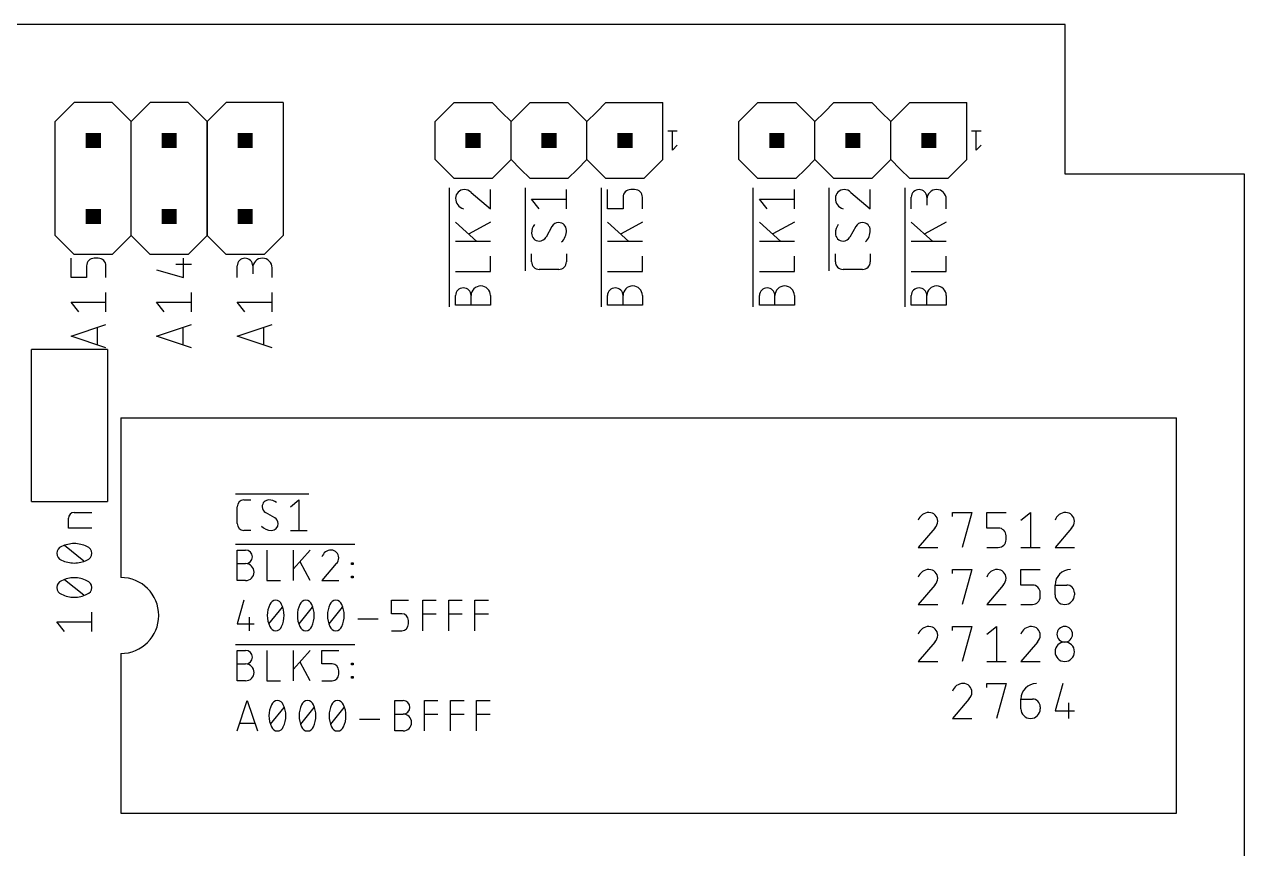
# Model space of a CAD drawing. Extents: x 0 to 102, y 0 to 103.
# Drawn here: x 61.2 to 102, y 47.45 to 75 of the extents above; entities that cross this region are included whole.
import ezdxf

# ---------------------------------------------------------------- set-up
doc = ezdxf.new("R2010")
doc.units = 0
for name, color, linetype in [('20', 30, 'CONTINUOUS'), ('21', 253, 'CONTINUOUS'), ('51', 253, 'CONTINUOUS')]:
    doc.layers.add(name, color=color, linetype=linetype)

# ---------------------------------------------------------------- blocks, each defined once
blk = doc.blocks.new('RECT')
blk.add_solid([(-0.5, -0.5), (0.5, -0.5), (-0.5, 0.5), (0.5, 0.5)])

msp = doc.modelspace()

# ---------------------------------------------------------------- linework, layer by layer
at = {"layer": '20'}
for p, q in [((96, 75), (6, 75)), ((96, 70), (96, 75)), ((102, 70), (96, 70)), ((102, 11), (102, 70))]:
    msp.add_line(p, q, dxfattribs=at)
at = {"layer": '21'}
for p, q in [((62.865, 72.39), (62.23, 71.755)), ((64.135, 72.39), (62.865, 72.39)), ((64.77, 71.755), (64.135, 72.39)), ((65.405, 72.39), (64.77, 71.755)), ((66.675, 72.39), (65.405, 72.39)), ((67.31, 71.755), (66.675, 72.39)), ((67.945, 72.39), (67.31, 71.755)), ((69.215, 72.39), (67.945, 72.39)), ((69.85, 72.39), (69.215, 72.39)), ((69.85, 72.39), (69.85, 69.85)), ((74.93, 71.755), (75.565, 72.39)), ((75.565, 72.39), (76.835, 72.39)), ((76.835, 72.39), (77.1525, 72.0725)), ((77.7875, 72.0725), (78.105, 72.39)), ((78.105, 72.39), (79.375, 72.39)), ((79.375, 72.39), (79.6925, 72.0725)), ((80.3275, 72.0725), (80.645, 72.39)), ((80.645, 72.39), (82.55, 72.39)), ((82.55, 71.755), (82.55, 72.39)), ((85.09, 71.755), (85.725, 72.39)), ((85.725, 72.39), (86.995, 72.39)), ((86.995, 72.39), (87.3125, 72.0725)), ((87.9475, 72.0725), (88.265, 72.39)), ((88.265, 72.39), (89.535, 72.39)), ((89.535, 72.39), (89.8525, 72.0725)), ((90.4875, 72.0725), (90.805, 72.39)), ((90.805, 72.39), (92.71, 72.39)), ((92.71, 71.755), (92.71, 72.39)), ((62.23, 69.215), (62.23, 71.755)), ((64.77, 69.215), (64.77, 71.755)), ((67.31, 69.85), (67.31, 71.755)), ((67.31, 71.755), (67.31, 69.85)), ((74.93, 70.485), (74.93, 71.755)), ((82.55, 70.485), (82.55, 71.755)), ((83.0263, 71.4375), (82.7088, 71.4375)), ((82.8675, 70.8025), (82.8675, 71.4375)), ((85.09, 70.485), (85.09, 71.755)), ((92.71, 70.485), (92.71, 71.755)), ((93.1863, 71.4375), (92.8688, 71.4375)), ((93.0275, 70.8025), (93.0275, 71.4375)), ((83.0263, 70.9613), (82.8675, 70.8025)), ((93.1863, 70.9613), (93.0275, 70.8025)), ((75.565, 69.85), (74.93, 70.485)), ((81.915, 69.85), (82.55, 70.485)), ((85.725, 69.85), (85.09, 70.485)), ((92.075, 69.85), (92.71, 70.485)), ((67.31, 67.945), (67.31, 69.85)), ((67.31, 69.85), (67.31, 67.945)), ((69.85, 69.85), (69.85, 67.945)), ((76.835, 69.85), (75.565, 69.85)), ((77.1525, 70.1675), (76.835, 69.85)), ((78.105, 69.85), (77.7875, 70.1675)), ((79.375, 69.85), (78.105, 69.85)), ((79.375, 69.85), (78.105, 69.85)), ((79.6925, 70.1675), (79.375, 69.85)), ((80.645, 69.85), (80.3275, 70.1675)), ((81.915, 69.85), (80.645, 69.85)), ((86.995, 69.85), (85.725, 69.85)), ((87.3125, 70.1675), (86.995, 69.85)), ((88.265, 69.85), (87.9475, 70.1675)), ((89.535, 69.85), (88.265, 69.85)), ((89.535, 69.85), (88.265, 69.85)), ((89.8525, 70.1675), (89.535, 69.85)), ((90.805, 69.85), (90.4875, 70.1675)), ((92.075, 69.85), (90.805, 69.85)), ((75.4126, 65.5602), (75.4126, 69.5325)), ((76.1351, 69.3843), (76.7842, 68.8326)), ((76.7842, 68.8326), (76.7842, 69.4817)), ((77.9526, 66.7592), (77.9526, 69.5325)), ((79.3242, 68.8326), (79.3242, 69.4817)), ((80.4926, 65.5602), (80.4926, 69.5325)), ((80.6958, 68.8326), (80.6958, 69.4817)), ((81.6046, 69.4817), (81.4747, 69.4817)), ((85.5726, 65.5602), (85.5726, 69.5325)), ((86.9442, 68.8326), (86.9442, 69.4817)), ((88.1126, 66.7592), (88.1126, 69.5325)), ((88.8351, 69.3843), (89.4842, 68.8326)), ((89.4842, 68.8326), (89.4842, 69.4817)), ((90.6526, 65.5602), (90.6526, 69.5325)), ((62.23, 67.945), (62.23, 69.215)), ((64.77, 67.945), (64.77, 69.215)), ((78.4154, 68.8326), (78.1558, 69.1571)), ((78.1558, 69.1571), (79.3242, 69.1571)), ((81.2151, 69.2221), (81.2151, 68.8326)), ((81.8642, 68.8326), (81.8642, 69.2221)), ((86.0354, 68.8326), (85.7758, 69.1571)), ((85.7758, 69.1571), (86.9442, 69.1571)), ((90.8558, 68.8326), (90.8558, 69.2221)), ((91.3751, 69.2221), (91.3751, 68.9624)), ((92.0242, 68.8326), (92.0242, 69.1571)), ((81.2151, 68.8326), (80.6958, 68.8326)), ((75.6158, 68.3937), (76.3298, 67.7446)), ((76.7842, 68.3937), (76.0702, 68.0043)), ((78.8374, 68.247), (78.6426, 67.89)), ((80.6958, 68.3937), (81.4098, 67.7446)), ((81.8642, 68.3937), (81.1502, 68.0043)), ((85.7758, 68.3937), (86.4898, 67.7446)), ((86.9442, 68.3937), (86.2302, 68.0043)), ((88.9974, 68.247), (88.8026, 67.89)), ((90.8558, 68.3937), (91.5698, 67.7446)), ((92.0242, 68.3937), (91.3102, 68.0043)), ((62.865, 67.31), (62.23, 67.945)), ((64.77, 67.945), (64.135, 67.31)), ((65.405, 67.31), (64.77, 67.945)), ((67.31, 67.945), (66.675, 67.31)), ((67.945, 67.31), (67.31, 67.945)), ((69.85, 67.945), (69.215, 67.31)), ((76.7842, 67.7446), (75.6158, 67.7446)), ((81.8642, 67.7446), (80.6958, 67.7446)), ((86.9442, 67.7446), (85.7758, 67.7446)), ((92.0242, 67.7446), (90.8558, 67.7446)), ((78.1558, 67.0696), (78.1558, 67.3293)), ((79.3242, 67.3293), (79.3242, 67.0696)), ((88.3158, 67.0696), (88.3158, 67.3293)), ((89.4842, 67.3293), (89.4842, 67.0696)), ((62.757, 66.5367), (62.757, 67.1858)), ((64.135, 67.31), (62.865, 67.31)), ((63.2763, 66.9262), (63.2763, 66.5367)), ((63.6658, 67.1858), (63.536, 67.1858)), ((63.9255, 66.5367), (63.9255, 66.9262)), ((66.675, 67.31), (65.405, 67.31)), ((66.2637, 66.9911), (66.7829, 66.9911)), ((66.5233, 66.5367), (66.5233, 67.1858)), ((69.215, 67.31), (67.945, 67.31)), ((68.3133, 66.5367), (68.3133, 66.9262)), ((68.8326, 66.9262), (68.8326, 66.6665)), ((76.7842, 66.7394), (76.7842, 67.2586)), ((81.8642, 66.7394), (81.8642, 67.2586)), ((86.9442, 66.7394), (86.9442, 67.2586)), ((92.0242, 66.7394), (92.0242, 67.2586)), ((63.2763, 66.5367), (62.757, 66.5367)), ((65.6146, 66.7964), (66.5233, 66.5367)), ((69.4817, 66.5367), (69.4817, 66.8613)), ((75.6158, 66.7394), (76.7842, 66.7394)), ((79.0646, 66.81), (78.4154, 66.81)), ((80.6958, 66.7394), (81.8642, 66.7394)), ((85.7758, 66.7394), (86.9442, 66.7394)), ((89.2246, 66.81), (88.5754, 66.81)), ((90.8558, 66.7394), (92.0242, 66.7394)), ((63.0167, 65.3937), (62.757, 65.7183)), ((62.757, 65.7183), (63.9255, 65.7183)), ((63.9255, 65.3937), (63.9255, 66.0428)), ((65.8742, 65.3937), (65.6146, 65.7183)), ((65.6146, 65.7183), (66.7829, 65.7183)), ((66.7829, 65.3937), (66.7829, 66.0428)), ((68.5729, 65.3937), (68.3133, 65.7183)), ((68.3133, 65.7183), (69.4817, 65.7183)), ((69.4817, 65.3937), (69.4817, 66.0428)), ((75.6158, 65.611), (75.6158, 65.9356)), ((76.1351, 65.611), (76.1351, 65.9356)), ((76.7842, 65.9356), (76.7842, 65.611)), ((80.6958, 65.611), (80.6958, 65.9356)), ((81.2151, 65.611), (81.2151, 65.9356)), ((81.8642, 65.9356), (81.8642, 65.611)), ((85.7758, 65.611), (85.7758, 65.9356)), ((86.2951, 65.611), (86.2951, 65.9356)), ((86.9442, 65.9356), (86.9442, 65.611)), ((90.8558, 65.611), (90.8558, 65.9356)), ((91.3751, 65.611), (91.3751, 65.9356)), ((92.0242, 65.9356), (92.0242, 65.611)), ((76.7842, 65.611), (75.6158, 65.611)), ((81.8642, 65.611), (80.6958, 65.611)), ((86.9442, 65.611), (85.7758, 65.611)), ((92.0242, 65.611), (90.8558, 65.611)), ((62.757, 64.5753), (63.9255, 64.9647)), ((65.6146, 64.5753), (66.7829, 64.9647)), ((68.3133, 64.5753), (69.4817, 64.9647)), ((63.9255, 64.1858), (62.757, 64.5753)), ((63.6334, 64.8674), (63.6334, 64.2832)), ((66.7829, 64.1858), (65.6146, 64.5753)), ((66.4909, 64.8674), (66.4909, 64.2832)), ((69.4817, 64.1858), (68.3133, 64.5753)), ((69.1896, 64.8674), (69.1896, 64.2832)), ((61.4363, 59.055), (61.4363, 64.135)), ((63.9763, 64.135), (61.4363, 64.135)), ((63.9763, 64.135), (63.9763, 59.055)), ((64.4207, 61.849), (64.4207, 56.515)), ((64.4207, 61.849), (99.7268, 61.849)), ((99.7268, 48.641), (99.7268, 61.849)), ((68.2625, 59.309), (70.7086, 59.309)), ((61.4363, 59.055), (63.9763, 59.055)), ((68.3133, 58.3156), (68.3133, 58.88)), ((68.5391, 59.1058), (68.7649, 59.1058)), ((70.0934, 58.88), (70.3756, 59.1058)), ((70.3756, 59.1058), (70.3756, 58.0898)), ((62.6703, 58.1674), (62.6703, 58.492)), ((62.865, 58.6867), (63.4492, 58.6867)), ((69.5726, 58.5131), (69.2622, 58.6825)), ((92.2324, 58.5569), (92.2324, 58.6867)), ((92.2324, 58.6867), (92.8815, 58.6867)), ((92.8815, 58.6867), (92.5569, 57.5183)), ((93.3753, 58.1674), (93.3753, 58.6867)), ((93.3753, 58.6867), (94.0245, 58.6867)), ((94.5183, 58.4271), (94.8429, 58.6867)), ((94.8429, 58.6867), (94.8429, 57.5183)), ((63.4492, 58.1674), (62.6703, 58.1674)), ((68.7649, 58.0898), (68.5391, 58.0898)), ((70.0934, 58.0898), (70.6578, 58.0898)), ((91.6411, 58.1674), (91.0894, 57.5183)), ((93.7648, 58.1674), (93.3753, 58.1674)), ((96.2131, 58.1674), (95.6613, 57.5183)), ((63.1896, 57.0625), (62.5404, 57.5818)), ((68.2625, 57.6326), (72.2461, 57.6326)), ((94.0245, 57.7779), (94.0245, 57.9078)), ((68.3133, 56.4134), (68.3133, 57.4294)), ((68.3133, 57.4294), (68.5955, 57.4294)), ((69.3053, 57.4294), (69.3053, 56.4134)), ((70.1909, 56.4134), (70.1909, 57.4294)), ((70.7553, 57.4294), (70.1909, 56.8085)), ((91.0894, 57.5183), (91.7385, 57.5183)), ((93.3753, 57.5183), (93.7648, 57.5183)), ((94.5183, 57.5183), (95.1675, 57.5183)), ((95.6613, 57.5183), (96.3105, 57.5183)), ((68.3133, 56.9778), (68.5955, 56.9778)), ((70.7553, 56.4134), (70.4166, 57.0343)), ((71.627, 56.9778), (71.1472, 56.4134)), ((72.1389, 56.9496), (72.1389, 57.0061)), ((72.1389, 57.0061), (72.1953, 57.0061)), ((72.1953, 56.9496), (72.1389, 56.9496)), ((72.1953, 57.0061), (72.1953, 56.9496)), ((92.2324, 56.6519), (92.2324, 56.7817)), ((92.2324, 56.7817), (92.8815, 56.7817)), ((92.8815, 56.7817), (92.5569, 55.6133)), ((94.5183, 56.2624), (94.5183, 56.7817)), ((94.5183, 56.7817), (95.1675, 56.7817)), ((63.1896, 55.9195), (62.5404, 56.4388)), ((68.5955, 56.4134), (68.3133, 56.4134)), ((69.3053, 56.4134), (69.7569, 56.4134)), ((71.1472, 56.4134), (71.7117, 56.4134)), ((72.1389, 56.4981), (72.1389, 56.5545)), ((72.1389, 56.5545), (72.1953, 56.5545)), ((72.1953, 56.4981), (72.1389, 56.4981)), ((72.1953, 56.5545), (72.1953, 56.4981)), ((91.6411, 56.2624), (91.0894, 55.6133)), ((93.9271, 56.2624), (93.3753, 55.6133)), ((94.9078, 56.2624), (94.5183, 56.2624)), ((95.1675, 55.8729), (95.1675, 56.0028)), ((95.6613, 56.2624), (96.0508, 56.2624)), ((95.6613, 55.9379), (95.6613, 56.2624)), ((96.3105, 56.0028), (96.3105, 55.9379)), ((68.5391, 55.753), (68.3133, 54.9628)), ((69.3756, 54.9628), (69.8271, 55.5272)), ((70.3814, 54.9628), (70.833, 55.5272)), ((71.3873, 54.9628), (71.8388, 55.5272)), ((73.4766, 55.3014), (73.4766, 55.753)), ((73.4766, 55.753), (74.041, 55.753)), ((74.5181, 54.737), (74.5181, 55.753)), ((74.5181, 55.753), (74.9696, 55.753)), ((75.3898, 54.737), (75.3898, 55.753)), ((75.3898, 55.753), (75.8414, 55.753)), ((76.2615, 54.737), (76.2615, 55.753)), ((76.2615, 55.753), (76.7131, 55.753)), ((91.0894, 55.6133), (91.7385, 55.6133)), ((93.3753, 55.6133), (94.0245, 55.6133)), ((94.5183, 55.6133), (94.9078, 55.6133)), ((63.4492, 54.7116), (63.4492, 55.3607)), ((68.7084, 55.1886), (68.7084, 54.737)), ((72.3473, 55.1321), (73.0246, 55.1321)), ((73.8153, 55.3014), (73.4766, 55.3014)), ((74.5181, 55.3014), (74.9696, 55.3014)), ((75.3898, 55.3014), (75.8414, 55.3014)), ((76.2615, 55.3014), (76.7131, 55.3014)), ((62.5404, 54.7116), (62.2808, 55.0362)), ((62.2808, 55.0362), (63.4492, 55.0362)), ((68.3133, 54.9628), (68.8777, 54.9628)), ((73.4766, 54.737), (73.8153, 54.737)), ((74.041, 54.9628), (74.041, 55.0757)), ((92.2324, 54.7469), (92.2324, 54.8767)), ((92.2324, 54.8767), (92.8815, 54.8767)), ((92.8815, 54.8767), (92.5569, 53.7083)), ((93.3753, 54.6171), (93.6999, 54.8767)), ((93.6999, 54.8767), (93.6999, 53.7083)), ((68.2625, 54.2798), (72.2461, 54.2798)), ((91.6411, 54.3574), (91.0894, 53.7083)), ((95.0701, 54.3574), (94.5183, 53.7083)), ((64.4207, 53.975), (64.4207, 48.641)), ((68.3133, 53.0606), (68.3133, 54.0766)), ((68.3133, 54.0766), (68.5955, 54.0766)), ((69.3053, 54.0766), (69.3053, 53.0606)), ((70.1909, 53.0606), (70.1909, 54.0766)), ((70.7553, 54.0766), (70.1909, 53.4557)), ((71.1472, 53.625), (71.1472, 54.0766)), ((71.1472, 54.0766), (71.7117, 54.0766)), ((68.3133, 53.625), (68.5955, 53.625)), ((70.7553, 53.0606), (70.4166, 53.6815)), ((71.4859, 53.625), (71.1472, 53.625)), ((72.1389, 53.5968), (72.1389, 53.6533)), ((72.1389, 53.6533), (72.1953, 53.6533)), ((72.1953, 53.5968), (72.1389, 53.5968)), ((72.1953, 53.6533), (72.1953, 53.5968)), ((91.0894, 53.7083), (91.7385, 53.7083)), ((93.3753, 53.7083), (94.0245, 53.7083)), ((94.5183, 53.7083), (95.1675, 53.7083)), ((68.5955, 53.0606), (68.3133, 53.0606)), ((69.3053, 53.0606), (69.7569, 53.0606)), ((71.1472, 53.0606), (71.4859, 53.0606)), ((71.7117, 53.2864), (71.7117, 53.3993)), ((72.1389, 53.1453), (72.1389, 53.2017)), ((72.1389, 53.2017), (72.1953, 53.2017)), ((72.1953, 53.1453), (72.1389, 53.1453)), ((72.1953, 53.2017), (72.1953, 53.1453)), ((93.3753, 52.8419), (93.3753, 52.9717)), ((93.3753, 52.9717), (94.0245, 52.9717)), ((94.0245, 52.9717), (93.6999, 51.8033)), ((95.921, 52.9717), (95.6613, 52.0629)), ((68.3133, 51.3842), (68.652, 52.4002)), ((68.652, 52.4002), (68.9906, 51.3842)), ((73.5825, 51.3842), (73.5825, 52.4002)), ((73.5825, 52.4002), (73.8647, 52.4002)), ((74.5745, 51.3842), (74.5745, 52.4002)), ((74.5745, 52.4002), (75.0261, 52.4002)), ((75.4463, 51.3842), (75.4463, 52.4002)), ((75.4463, 52.4002), (75.8978, 52.4002)), ((76.318, 51.3842), (76.318, 52.4002)), ((76.318, 52.4002), (76.7695, 52.4002)), ((92.7841, 52.4524), (92.2324, 51.8033)), ((94.5183, 52.4524), (94.9078, 52.4524)), ((94.5183, 52.1279), (94.5183, 52.4524)), ((96.1157, 52.3226), (96.1157, 51.8033)), ((69.432, 51.61), (69.8836, 52.1744)), ((70.4379, 51.61), (70.8894, 52.1744)), ((71.4437, 51.61), (71.8953, 52.1744)), ((73.5825, 51.9486), (73.8647, 51.9486)), ((74.5745, 51.9486), (75.0261, 51.9486)), ((75.4463, 51.9486), (75.8978, 51.9486)), ((76.318, 51.9486), (76.7695, 51.9486)), ((95.1675, 52.1928), (95.1675, 52.1279)), ((95.6613, 52.0629), (96.3105, 52.0629)), ((68.906, 51.6382), (68.398, 51.6382)), ((72.4037, 51.7793), (73.081, 51.7793)), ((92.2324, 51.8033), (92.8815, 51.8033)), ((73.8647, 51.3842), (73.5825, 51.3842)), ((64.4207, 48.641), (99.7268, 48.641))]:
    msp.add_line(p, q, dxfattribs=at)
for centre, radius, start, end in [((75.9079, 69.1896), 0.2921, 90, 180), ((75.9079, 69.168), 0.3137, 43.6034, 90.0002), ((81.4747, 69.2221), 0.2596, 90, 180), ((81.6046, 69.2221), 0.2596, 0, 90), ((88.6079, 69.1896), 0.2921, 90, 180), ((88.6079, 69.168), 0.3137, 43.6034, 90.0002), ((91.1154, 69.2221), 0.2596, 0, 180), ((91.6996, 69.1571), 0.3246, 0, 180), ((75.9911, 69.1896), 0.3753, 180.0001, 252.0554), ((88.6911, 69.1896), 0.3753, 180.0001, 252.0554), ((78.6426, 68.0198), 0.4868, 143.1294, 180), ((79.0646, 68.1131), 0.2637, 90.0001, 149.4899), ((79.0646, 68.1172), 0.2596, 0, 90), ((88.8026, 68.0198), 0.4868, 143.1294, 180), ((89.2246, 68.1131), 0.2637, 90.0001, 149.4899), ((89.2246, 68.1172), 0.2596, 0, 90), ((78.4154, 68.0198), 0.2596, 180, 270), ((78.4154, 68.0238), 0.2637, 269.9998, 329.4902), ((78.7757, 68.1172), 0.5485, 314.761, 359.9999), ((88.5754, 68.0198), 0.2596, 180, 270), ((88.5754, 68.0238), 0.2637, 269.9998, 329.4902), ((88.9357, 68.1172), 0.5485, 314.761, 359.9999), ((63.536, 66.9262), 0.2596, 90, 180), ((63.6658, 66.9262), 0.2596, 0, 90), ((68.5729, 66.9262), 0.2596, 0, 180), ((69.1571, 66.8613), 0.3246, 0, 180), ((78.4154, 67.0696), 0.2596, 180.0014, 270), ((79.0646, 67.0696), 0.2596, 270, 0), ((88.5754, 67.0696), 0.2596, 180.0014, 270), ((89.2246, 67.0696), 0.2596, 270, 0), ((75.8754, 65.9356), 0.2596, 0, 180), ((76.4596, 65.9356), 0.3246, 0, 180), ((80.9554, 65.9356), 0.2596, 0, 180), ((81.5396, 65.9356), 0.3246, 0, 180), ((86.0354, 65.9356), 0.2596, 0, 180), ((86.6196, 65.9356), 0.3246, 0, 180), ((91.1154, 65.9356), 0.2596, 0, 180), ((91.6996, 65.9356), 0.3246, 0, 180), ((68.5391, 58.88), 0.2258, 90.0008, 180), ((69.3751, 58.88), 0.2258, 89.9992, 180), ((69.3786, 58.88), 0.2293, 180.0001, 239.4889), ((69.3751, 58.6825), 0.4233, 53.1301, 89.9992), ((62.865, 58.492), 0.1947, 90.0009, 180), ((69.4562, 58.3156), 0.2293, 0.0001, 59.4902), ((91.4464, 58.3114), 0.3753, 90.0001, 162.0549), ((91.4464, 58.3946), 0.2921, 0, 90), ((91.4247, 58.3946), 0.3138, 313.604, 359.9996), ((96.0183, 58.3114), 0.3753, 90.0001, 162.0549), ((96.0183, 58.3946), 0.2921, 0, 90), ((95.9967, 58.3946), 0.3138, 313.604, 359.9996), ((68.5391, 58.3156), 0.2258, 180, 270), ((69.4598, 58.5668), 0.477, 224.7607, 269.9999), ((69.4598, 58.3156), 0.2258, 270, 0), ((93.7648, 57.9078), 0.2596, 0, 90), ((62.521, 57.3222), 0.2402, 108.924, 180.0001), ((62.865, 56.6838), 0.9629, 90.0001, 115.9889), ((62.865, 56.6838), 0.9629, 64.0112, 90), ((63.209, 57.3222), 0.2402, 0, 71.0747), ((93.7648, 57.7779), 0.2596, 270, 0), ((62.521, 57.3222), 0.2402, 180, 251.0758), ((63.209, 57.3222), 0.2402, 288.9254, 359.9998), ((68.5955, 57.2036), 0.2258, 270, 90), ((71.4577, 57.1031), 0.3263, 90, 162.0549), ((71.4577, 57.1754), 0.254, 0, 90), ((71.4389, 57.1754), 0.2728, 313.602, 359.9999), ((62.865, 57.9605), 0.9629, 244.0111, 269.9999), ((62.865, 57.9605), 0.9629, 270, 295.9888), ((68.5955, 56.6956), 0.2822, 270, 90), ((91.4464, 56.4064), 0.3753, 90.0001, 162.0549), ((91.4464, 56.4896), 0.2921, 0, 90), ((93.7324, 56.4064), 0.3753, 90.0001, 162.0549), ((93.7324, 56.4896), 0.2921, 0, 90), ((96.1806, 56.2624), 0.5193, 90.0003, 180), ((62.521, 56.1792), 0.2402, 108.924, 180.0001), ((62.865, 55.5409), 0.9629, 90.0001, 115.9889), ((62.865, 55.5408), 0.9629, 64.0112, 90), ((63.209, 56.1792), 0.2402, 0, 71.0747), ((64.4207, 55.245), 1.27, 270, 90), ((91.4247, 56.4896), 0.3138, 313.604, 359.9996), ((93.7107, 56.4896), 0.3138, 313.604, 359.9996), ((62.521, 56.1792), 0.2402, 180, 251.0758), ((62.865, 56.8175), 0.9629, 244.0111, 269.9999), ((62.865, 56.8175), 0.9629, 270, 295.9888), ((63.209, 56.1792), 0.2402, 288.9254, 359.9998), ((94.9078, 56.0028), 0.2596, 0, 90), ((95.9859, 55.9379), 0.3246, 180, 0), ((96.0508, 56.0028), 0.2596, 0, 90), ((70.1564, 55.245), 0.8373, 154.011, 180), ((69.6014, 55.5442), 0.2088, 89.9999, 161.0758), ((69.6014, 55.5442), 0.2088, 18.9226, 89.9999), ((69.0463, 55.245), 0.8372, 360, 25.99), ((71.1622, 55.245), 0.8373, 154.011, 180), ((70.6072, 55.5442), 0.2088, 89.9999, 161.0758), ((70.6072, 55.5442), 0.2088, 18.9226, 89.9999), ((70.0522, 55.245), 0.8372, 360, 25.99), ((72.1681, 55.245), 0.8373, 154.011, 180), ((71.613, 55.5442), 0.2088, 89.9999, 161.0758), ((71.613, 55.5442), 0.2088, 18.9226, 89.9999), ((71.058, 55.245), 0.8372, 360, 25.99), ((94.9078, 55.8729), 0.2596, 270, 0), ((70.1564, 55.245), 0.8373, 180.0001, 205.9887), ((69.0463, 55.245), 0.8373, 334.0104, 359.9999), ((71.1623, 55.245), 0.8373, 180.0001, 205.9887), ((70.0522, 55.245), 0.8373, 334.0104, 359.9999), ((72.1681, 55.245), 0.8373, 180.0001, 205.9887), ((71.058, 55.245), 0.8373, 334.0104, 359.9999), ((73.8153, 55.0757), 0.2258, 0, 90), ((69.6014, 54.9458), 0.2088, 198.9247, 269.9999), ((69.6014, 54.9458), 0.2088, 269.9999, 341.0764), ((70.6072, 54.9458), 0.2088, 198.9247, 269.9999), ((70.6072, 54.9458), 0.2088, 269.9999, 341.0764), ((71.613, 54.9458), 0.2088, 198.9247, 269.9999), ((71.613, 54.9458), 0.2088, 269.9999, 341.0764), ((73.8153, 54.9628), 0.2258, 270, 359.9992), ((91.4464, 54.5014), 0.3753, 90.0001, 162.0549), ((91.4464, 54.5846), 0.2921, 0, 90), ((94.8754, 54.5014), 0.3753, 90.0001, 162.0549), ((94.8754, 54.5846), 0.2921, 0, 90), ((95.9859, 54.6171), 0.2596, 0, 180), ((91.4247, 54.5846), 0.3138, 313.604, 359.9996), ((94.8537, 54.5846), 0.3138, 313.604, 359.9996), ((95.9859, 54.0329), 0.3246, 0, 180), ((95.9859, 54.6171), 0.2596, 180, 0), ((68.5955, 53.8508), 0.2258, 270, 90), ((95.9859, 54.0329), 0.3246, 180, 0), ((68.5955, 53.3428), 0.2822, 270, 90), ((71.4859, 53.3993), 0.2258, 0, 90), ((71.4859, 53.2864), 0.2258, 270, 359.9992), ((92.5894, 52.5964), 0.3753, 90.0001, 162.0549), ((92.5894, 52.6796), 0.2921, 0, 90), ((92.5677, 52.6796), 0.3138, 313.604, 359.9996), ((95.0376, 52.4524), 0.5193, 90.0003, 180), ((70.2128, 51.8922), 0.8373, 154.011, 180), ((69.6578, 52.1914), 0.2088, 89.9999, 161.0758), ((69.6578, 52.1914), 0.2088, 18.9226, 89.9999), ((69.1028, 51.8922), 0.8372, 360, 25.99), ((71.2187, 51.8922), 0.8373, 154.011, 180), ((70.6636, 52.1914), 0.2088, 89.9999, 161.0758), ((70.6636, 52.1914), 0.2088, 18.9226, 89.9999), ((70.1086, 51.8922), 0.8372, 360, 25.99), ((72.2245, 51.8922), 0.8373, 154.011, 180), ((71.6695, 52.1914), 0.2088, 89.9999, 161.0758), ((71.6695, 52.1914), 0.2088, 18.9226, 89.9999), ((71.1145, 51.8922), 0.8372, 360, 25.99), ((73.8647, 52.1744), 0.2258, 270, 90), ((94.9078, 52.1928), 0.2596, 0, 90), ((70.2129, 51.8922), 0.8373, 180.0001, 205.9887), ((69.1028, 51.8922), 0.8373, 334.0104, 359.9999), ((71.2187, 51.8922), 0.8373, 180.0001, 205.9887), ((70.1086, 51.8922), 0.8373, 334.0104, 359.9999), ((72.2245, 51.8922), 0.8373, 180.0001, 205.9887), ((71.1144, 51.8922), 0.8373, 334.0104, 359.9999), ((73.8647, 51.6664), 0.2822, 270, 90), ((94.8429, 52.1279), 0.3246, 180, 0), ((69.6578, 51.593), 0.2088, 198.9247, 269.9999), ((69.6578, 51.593), 0.2088, 269.9999, 341.0764), ((70.6636, 51.593), 0.2088, 198.9247, 269.9999), ((70.6636, 51.593), 0.2088, 269.9999, 341.0764), ((71.6695, 51.593), 0.2088, 198.9247, 269.9999), ((71.6695, 51.593), 0.2088, 269.9999, 341.0764)]:
    msp.add_arc(centre, radius, start, end, dxfattribs=at)
at = {"layer": '51'}
for p, q in [((77.1525, 72.0725), (77.47, 71.755)), ((77.47, 71.755), (77.7875, 72.0725)), ((79.6925, 72.0725), (80.01, 71.755)), ((80.01, 71.755), (80.3275, 72.0725)), ((87.3125, 72.0725), (87.63, 71.755)), ((87.63, 71.755), (87.9475, 72.0725)), ((89.8525, 72.0725), (90.17, 71.755)), ((90.17, 71.755), (90.4875, 72.0725)), ((77.47, 70.485), (77.47, 71.755)), ((80.01, 70.485), (80.01, 71.755)), ((87.63, 70.485), (87.63, 71.755)), ((90.17, 70.485), (90.17, 71.755)), ((77.47, 70.485), (77.1525, 70.1675)), ((77.7875, 70.1675), (77.47, 70.485)), ((80.01, 70.485), (79.6925, 70.1675)), ((80.3275, 70.1675), (80.01, 70.485)), ((87.63, 70.485), (87.3125, 70.1675)), ((87.9475, 70.1675), (87.63, 70.485)), ((90.17, 70.485), (89.8525, 70.1675)), ((90.4875, 70.1675), (90.17, 70.485))]:
    msp.add_line(p, q, dxfattribs=at)

# ---------------------------------------------------------------- block references
at = {"layer": '51', "xscale": 0.508, "yscale": 0.508}
for p, rotation in [((63.5, 71.12), 270), ((66.04, 71.12), 270), ((68.58, 71.12), 270), ((76.2, 71.12), 180), ((78.74, 71.12), 180), ((81.28, 71.12), 180), ((86.36, 71.12), 180), ((88.9, 71.12), 180), ((91.44, 71.12), 180), ((63.5, 68.58), 270), ((66.04, 68.58), 270), ((68.58, 68.58), 270)]:
    msp.add_blockref('RECT', p, dxfattribs=dict(at, rotation=rotation))

doc.saveas('drawing.dxf')
